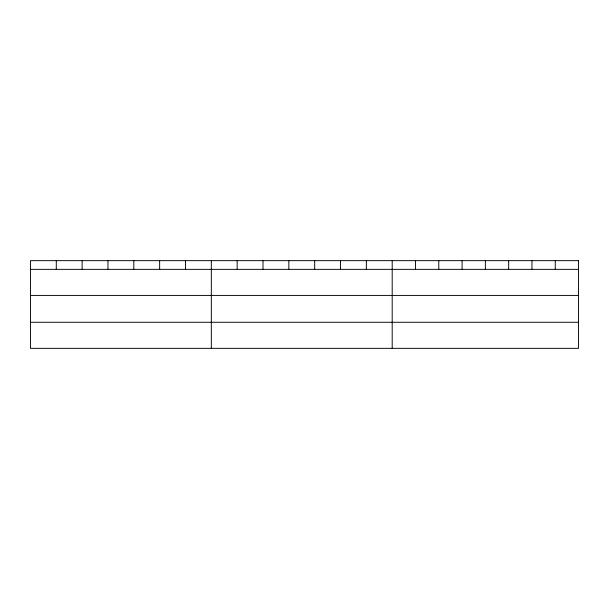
<?xml version="1.0" encoding="UTF-8"?>
<svg xmlns="http://www.w3.org/2000/svg" width="609" height="609" viewBox="0 0 609 609"><rect width="100%" height="100%" fill="white"/><g stroke="black" fill="none" stroke-linecap="round" stroke-linejoin="round"><path stroke-width="0.91" d="M30.45 269.353L578.55 269.353M30.45 295.418L578.55 295.418M30.45 322.275L578.55 322.275M555.256 260.66L555.256 269.353M531.962 260.66L531.962 269.353M508.667 260.66L508.667 269.353M485.373 260.66L485.373 269.353M462.079 260.66L462.079 269.353M438.784 260.66L438.784 269.353M415.49 260.66L415.49 269.353M392.196 260.66L392.196 348.34M366.359 260.66L366.359 269.353M340.515 260.66L340.515 269.353M314.678 260.66L314.678 269.353M288.841 260.66L288.841 269.353M263.004 260.66L263.004 269.353M237.16 260.66L237.16 269.353M211.323 260.66L211.323 348.34M185.486 260.66L185.486 269.353M159.642 260.66L159.642 269.353M133.805 260.66L133.805 269.353M107.968 260.66L107.968 269.353M82.131 260.66L82.131 269.353M56.287 260.66L56.287 269.353M578.55 260.66L30.45 260.66L30.45 348.34L578.55 348.34L578.55 260.66"/></g></svg>
